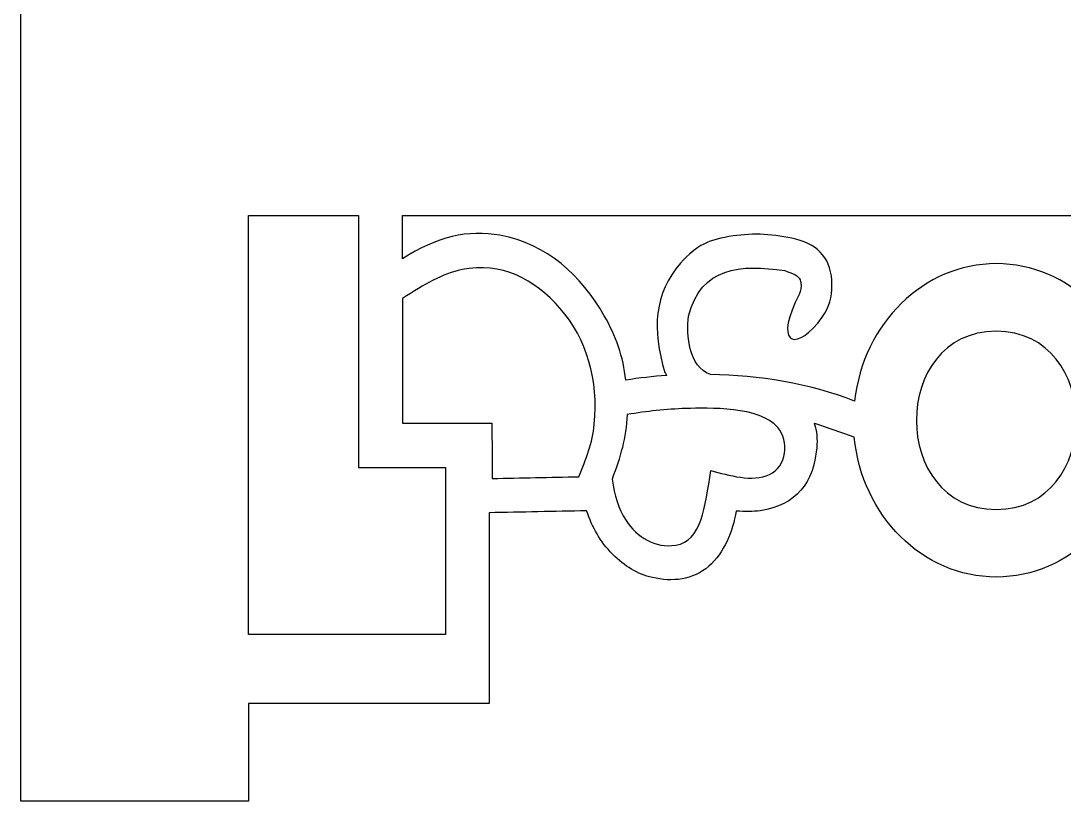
# Model space of a CAD drawing. Header units: centimetres. Extents: x -9.3 to 7.4, y -14.2 to 13.8.
# Drawn here: x -9.303 to -5.216, y -14.172 to -11.118 of the extents above; entities that cross this region are included whole.
import ezdxf

# ---------------------------------------------------------------- set-up
doc = ezdxf.new("R2010")
doc.units = ezdxf.units.CM
doc.header["$MEASUREMENT"] = 0
doc.layers.add('layer 1', color=7, linetype='Continuous')

msp = doc.modelspace()

# ---------------------------------------------------------------- linework, layer by layer
at = {"layer": 'layer 1', "color": 177}
msp.add_open_spline([(-1.66087, 13.84713), (-4.20808, 13.84713), (-6.7553, 13.84713), (-9.30251, 13.84713), (-9.30251, 13.84713), (-9.30251, 5.33379), (-9.30251, -3.17955), (-9.30251, -11.69289), (-9.30251, -11.69289), (-9.30248, -11.69289), (-9.30246, -11.69289), (-9.30244, -11.69289), (-9.30244, -11.69289), (-9.30244, -12.51932), (-9.30244, -13.34575), (-9.30244, -14.17218), (-9.30244, -14.17218), (-9.00527, -14.17218), (-8.7081, -14.17218), (-8.41092, -14.17218), (-8.41092, -14.17218), (-8.41092, -14.04482), (-8.41092, -13.91746), (-8.41092, -13.79009), (-8.41092, -13.79009), (-8.09658, -13.79009), (-7.78223, -13.79009), (-7.46788, -13.79009), (-7.46788, -13.79009), (-7.46788, -13.54122), (-7.46788, -13.29235), (-7.46788, -13.04347), (-7.46788, -13.04347), (-7.34071, -13.04094), (-7.21354, -13.0384), (-7.08637, -13.03586), (-7.08637, -13.03586), (-7.06378, -13.10026), (-7.03419, -13.1561), (-6.98505, -13.20539), (-6.98505, -13.20539), (-6.93693, -13.25366), (-6.88721, -13.28349), (-6.82881, -13.29707), (-6.82881, -13.29707), (-6.75152, -13.31504), (-6.66989, -13.30722), (-6.60784, -13.25309), (-6.60784, -13.25309), (-6.5478, -13.20069), (-6.51316, -13.11678), (-6.50071, -13.03673), (-6.50071, -13.03673), (-6.46518, -13.04032), (-6.43496, -13.03949), (-6.40646, -13.03541), (-6.40646, -13.03541), (-6.26424, -13.01506), (-6.19706, -12.92507), (-6.18506, -12.78937), (-6.18506, -12.78937), (-6.18211, -12.75611), (-6.18446, -12.72328), (-6.19502, -12.69438), (-6.19502, -12.69438), (-6.19278, -12.69494), (-6.19055, -12.6955), (-6.18832, -12.69605), (-6.18832, -12.69605), (-6.13812, -12.71341), (-6.08794, -12.73076), (-6.03775, -12.74811), (-6.03775, -12.74811), (-6.00764, -13.05564), (-5.77016, -13.29507), (-5.48166, -13.29507), (-5.48166, -13.29507), (-5.19316, -13.29507), (-4.95568, -13.05564), (-4.92556, -12.74811), (-4.92556, -12.74811), (-4.87538, -12.73076), (-4.82519, -12.71341), (-4.77501, -12.69605), (-4.77501, -12.69605), (-4.77277, -12.6955), (-4.77053, -12.69494), (-4.76831, -12.69438), (-4.76831, -12.69438), (-4.77887, -12.72328), (-4.78121, -12.75611), (-4.77827, -12.78937), (-4.77827, -12.78937), (-4.76626, -12.92507), (-4.69908, -13.01506), (-4.55686, -13.03541), (-4.55686, -13.03541), (-4.52836, -13.03949), (-4.49814, -13.04032), (-4.46261, -13.03673), (-4.46261, -13.03673), (-4.45017, -13.11678), (-4.41552, -13.20069), (-4.35547, -13.25309), (-4.35547, -13.25309), (-4.29342, -13.30722), (-4.2118, -13.31504), (-4.1345, -13.29707), (-4.1345, -13.29707), (-4.07611, -13.28349), (-4.02638, -13.25366), (-3.97827, -13.20539), (-3.97827, -13.20539), (-3.92913, -13.1561), (-3.89954, -13.10026), (-3.87695, -13.03586), (-3.87695, -13.03586), (-3.74978, -13.0384), (-3.62261, -13.04094), (-3.49544, -13.04347), (-3.49544, -13.04347), (-3.49544, -13.29235), (-3.49544, -13.54122), (-3.49544, -13.79009), (-3.49544, -13.79009), (-3.18109, -13.79009), (-2.86674, -13.79009), (-2.5524, -13.79009), (-2.5524, -13.79009), (-2.5524, -13.91746), (-2.5524, -14.04482), (-2.5524, -14.17218), (-2.5524, -14.17218), (-2.25523, -14.17218), (-1.95805, -14.17218), (-1.66087, -14.17218), (-1.66087, -14.17218), (-1.66087, -13.34575), (-1.66087, -12.51932), (-1.66087, -11.69289), (-1.66087, -11.69289), (-1.66087, -3.17955), (-1.66087, 5.33379), (-1.66087, 13.84713)], degree=3, knots=[0, 0, 0, 0, 0.027027, 0.027027, 0.027027, 0.027027, 0.0540541, 0.0540541, 0.0540541, 0.0540541, 0.0810811, 0.0810811, 0.0810811, 0.0810811, 0.1081081, 0.1081081, 0.1081081, 0.1081081, 0.1351351, 0.1351351, 0.1351351, 0.1351351, 0.1621622, 0.1621622, 0.1621622, 0.1621622, 0.1891892, 0.1891892, 0.1891892, 0.1891892, 0.2162162, 0.2162162, 0.2162162, 0.2162162, 0.2432432, 0.2432432, 0.2432432, 0.2432432, 0.2702703, 0.2702703, 0.2702703, 0.2702703, 0.2972973, 0.2972973, 0.2972973, 0.2972973, 0.3243243, 0.3243243, 0.3243243, 0.3243243, 0.3513514, 0.3513514, 0.3513514, 0.3513514, 0.3783784, 0.3783784, 0.3783784, 0.3783784, 0.4054054, 0.4054054, 0.4054054, 0.4054054, 0.4324324, 0.4324324, 0.4324324, 0.4324324, 0.4594595, 0.4594595, 0.4594595, 0.4594595, 0.4864865, 0.4864865, 0.4864865, 0.4864865, 0.5135135, 0.5135135, 0.5135135, 0.5135135, 0.5405405, 0.5405405, 0.5405405, 0.5405405, 0.5675676, 0.5675676, 0.5675676, 0.5675676, 0.5945946, 0.5945946, 0.5945946, 0.5945946, 0.6216216, 0.6216216, 0.6216216, 0.6216216, 0.6486486, 0.6486486, 0.6486486, 0.6486486, 0.6756757, 0.6756757, 0.6756757, 0.6756757, 0.7027027, 0.7027027, 0.7027027, 0.7027027, 0.7297297, 0.7297297, 0.7297297, 0.7297297, 0.7567568, 0.7567568, 0.7567568, 0.7567568, 0.7837838, 0.7837838, 0.7837838, 0.7837838, 0.8108108, 0.8108108, 0.8108108, 0.8108108, 0.8378378, 0.8378378, 0.8378378, 0.8378378, 0.8648649, 0.8648649, 0.8648649, 0.8648649, 0.8918919, 0.8918919, 0.8918919, 0.8918919, 0.9189189, 0.9189189, 0.9189189, 0.9189189, 0.9459459, 0.9459459, 0.9459459, 0.9459459, 1, 1, 1, 1], dxfattribs=at)
at = {"layer": 'layer 1', "color": 7}
for points, knots in [([(-7.97942, -11.87969), (-8.12326, -11.87969), (-8.26709, -11.87969), (-8.41092, -11.87969), (-8.41092, -11.87969), (-8.41092, -12.42637), (-8.41092, -12.97305), (-8.41092, -13.51972), (-8.41092, -13.51972), (-8.15386, -13.51972), (-7.89678, -13.51972), (-7.63971, -13.51972), (-7.63971, -13.51972), (-7.63971, -13.30185), (-7.63971, -13.08399), (-7.63971, -12.86612), (-7.63971, -12.86612), (-7.76072, -12.86612), (-7.85818, -12.86612), (-7.97942, -12.86612), (-7.97942, -12.86612), (-7.97942, -12.53731), (-7.97942, -12.20849), (-7.97942, -11.87969)], [0, 0, 0, 0, 0.1428571, 0.1428571, 0.1428571, 0.1428571, 0.2857143, 0.2857143, 0.2857143, 0.2857143, 0.4285714, 0.4285714, 0.4285714, 0.4285714, 0.5714286, 0.5714286, 0.5714286, 0.5714286, 0.7142857, 0.7142857, 0.7142857, 0.7142857, 1, 1, 1, 1]), ([(-5.48166, -11.87969), (-6.25697, -11.87969), (-7.03228, -11.87969), (-7.80758, -11.87969), (-7.80758, -11.87969), (-7.80758, -11.93632), (-7.80758, -11.99297), (-7.80758, -12.0496), (-7.80758, -12.0496), (-7.67501, -11.96313), (-7.55009, -11.93434), (-7.42578, -11.95755), (-7.42578, -11.95755), (-7.24015, -11.9922), (-7.10897, -12.11374), (-7.01704, -12.27268), (-7.01704, -12.27268), (-6.97259, -12.34953), (-6.94189, -12.43376), (-6.9333, -12.52478), (-6.9333, -12.52478), (-6.88009, -12.51589), (-6.82622, -12.50962), (-6.77238, -12.50606), (-6.77238, -12.50606), (-6.7748, -12.5021), (-6.77722, -12.49814), (-6.77964, -12.49418), (-6.77964, -12.49418), (-6.83164, -12.32567), (-6.82118, -12.18519), (-6.71811, -12.06667), (-6.71811, -12.06667), (-6.65593, -11.99517), (-6.60507, -11.97355), (-6.51243, -11.96008), (-6.51243, -11.96008), (-6.43225, -11.94843), (-6.35255, -11.95185), (-6.26662, -11.97304), (-6.26662, -11.97304), (-6.17646, -11.99524), (-6.12462, -12.05325), (-6.12537, -12.1507), (-6.12537, -12.1507), (-6.12578, -12.20266), (-6.13357, -12.23566), (-6.16328, -12.27737), (-6.16328, -12.27737), (-6.2595, -12.41243), (-6.34752, -12.38957), (-6.2688, -12.2207), (-6.2688, -12.2207), (-6.25593, -12.19307), (-6.23802, -12.1637), (-6.25031, -12.13171), (-6.25031, -12.13171), (-6.25676, -12.11488), (-6.27454, -12.10792), (-6.31022, -12.09577), (-6.31022, -12.09577), (-6.48321, -12.0699), (-6.63868, -12.08094), (-6.68711, -12.27386), (-6.68711, -12.27386), (-6.69674, -12.34888), (-6.6862, -12.47304), (-6.60122, -12.502), (-6.60122, -12.502), (-6.41104, -12.50656), (-6.21394, -12.53666), (-6.03672, -12.60617), (-6.03672, -12.60617), (-6.00264, -12.3032), (-5.76717, -12.06844), (-5.48166, -12.06844), (-5.48166, -12.06844), (-5.19614, -12.06844), (-4.96067, -12.3032), (-4.9266, -12.60617), (-4.9266, -12.60617), (-4.74938, -12.53666), (-4.55229, -12.50656), (-4.36209, -12.502), (-4.36209, -12.502), (-4.27712, -12.47304), (-4.26659, -12.34888), (-4.2762, -12.27386), (-4.2762, -12.27386), (-4.32464, -12.08094), (-4.48012, -12.0699), (-4.65309, -12.09577), (-4.65309, -12.09577), (-4.68877, -12.10792), (-4.70655, -12.11488), (-4.71301, -12.13171), (-4.71301, -12.13171), (-4.7253, -12.1637), (-4.70739, -12.19307), (-4.69451, -12.2207), (-4.69451, -12.2207), (-4.61581, -12.38957), (-4.70382, -12.41243), (-4.80004, -12.27737), (-4.80004, -12.27737), (-4.82974, -12.23566), (-4.83754, -12.20266), (-4.83794, -12.1507), (-4.83794, -12.1507), (-4.83871, -12.05325), (-4.78687, -11.99524), (-4.69671, -11.97304), (-4.69671, -11.97304), (-4.61076, -11.95185), (-4.53108, -11.94843), (-4.4509, -11.96008), (-4.4509, -11.96008), (-4.35825, -11.97355), (-4.3074, -11.99517), (-4.24522, -12.06667), (-4.24522, -12.06667), (-4.14213, -12.18519), (-4.13168, -12.32567), (-4.18367, -12.49418), (-4.18367, -12.49418), (-4.1861, -12.49814), (-4.18852, -12.5021), (-4.19094, -12.50606), (-4.19094, -12.50606), (-4.13711, -12.50962), (-4.08322, -12.51589), (-4.03001, -12.52478), (-4.03001, -12.52478), (-4.02144, -12.43376), (-3.99073, -12.34953), (-3.94628, -12.27268), (-3.94628, -12.27268), (-3.85435, -12.11374), (-3.72318, -11.9922), (-3.53755, -11.95755), (-3.53755, -11.95755), (-3.41322, -11.93434), (-3.28832, -11.96313), (-3.15573, -12.0496), (-3.15573, -12.0496), (-3.15573, -11.99297), (-3.15573, -11.93632), (-3.15573, -11.87969), (-3.15573, -11.87969), (-3.93104, -11.87969), (-4.70634, -11.87969), (-5.48166, -11.87969)], [0, 0, 0, 0, 0.025641, 0.025641, 0.025641, 0.025641, 0.0512821, 0.0512821, 0.0512821, 0.0512821, 0.0769231, 0.0769231, 0.0769231, 0.0769231, 0.1025641, 0.1025641, 0.1025641, 0.1025641, 0.1282051, 0.1282051, 0.1282051, 0.1282051, 0.1538462, 0.1538462, 0.1538462, 0.1538462, 0.1794872, 0.1794872, 0.1794872, 0.1794872, 0.2051282, 0.2051282, 0.2051282, 0.2051282, 0.2307692, 0.2307692, 0.2307692, 0.2307692, 0.2564103, 0.2564103, 0.2564103, 0.2564103, 0.2820513, 0.2820513, 0.2820513, 0.2820513, 0.3076923, 0.3076923, 0.3076923, 0.3076923, 0.3333333, 0.3333333, 0.3333333, 0.3333333, 0.3589744, 0.3589744, 0.3589744, 0.3589744, 0.3846154, 0.3846154, 0.3846154, 0.3846154, 0.4102564, 0.4102564, 0.4102564, 0.4102564, 0.4358974, 0.4358974, 0.4358974, 0.4358974, 0.4615385, 0.4615385, 0.4615385, 0.4615385, 0.4871795, 0.4871795, 0.4871795, 0.4871795, 0.5128205, 0.5128205, 0.5128205, 0.5128205, 0.5384615, 0.5384615, 0.5384615, 0.5384615, 0.5641026, 0.5641026, 0.5641026, 0.5641026, 0.5897436, 0.5897436, 0.5897436, 0.5897436, 0.6153846, 0.6153846, 0.6153846, 0.6153846, 0.6410256, 0.6410256, 0.6410256, 0.6410256, 0.6666667, 0.6666667, 0.6666667, 0.6666667, 0.6923077, 0.6923077, 0.6923077, 0.6923077, 0.7179487, 0.7179487, 0.7179487, 0.7179487, 0.7435897, 0.7435897, 0.7435897, 0.7435897, 0.7692308, 0.7692308, 0.7692308, 0.7692308, 0.7948718, 0.7948718, 0.7948718, 0.7948718, 0.8205128, 0.8205128, 0.8205128, 0.8205128, 0.8461538, 0.8461538, 0.8461538, 0.8461538, 0.8717949, 0.8717949, 0.8717949, 0.8717949, 0.8974359, 0.8974359, 0.8974359, 0.8974359, 0.9230769, 0.9230769, 0.9230769, 0.9230769, 0.9487179, 0.9487179, 0.9487179, 0.9487179, 1, 1, 1, 1]), ([(-7.45758, -12.6928), (-7.57424, -12.6928), (-7.69092, -12.6928), (-7.80758, -12.6928), (-7.80758, -12.6928), (-7.80758, -12.53034), (-7.80758, -12.36789), (-7.80758, -12.20543), (-7.80758, -12.20543), (-7.72068, -12.14876), (-7.65173, -12.10769), (-7.57449, -12.09179), (-7.57449, -12.09179), (-7.42126, -12.06024), (-7.29063, -12.1287), (-7.19067, -12.2425), (-7.19067, -12.2425), (-7.08393, -12.36404), (-7.03943, -12.52542), (-7.05617, -12.69641), (-7.05617, -12.69641), (-7.06365, -12.77264), (-7.08856, -12.83192), (-7.11667, -12.90255), (-7.11667, -12.90255), (-7.2297, -12.9048), (-7.34271, -12.90705), (-7.45574, -12.90932), (-7.45574, -12.90932), (-7.45635, -12.83715), (-7.45697, -12.76498), (-7.45758, -12.6928)], [0, 0, 0, 0, 0.1111111, 0.1111111, 0.1111111, 0.1111111, 0.2222222, 0.2222222, 0.2222222, 0.2222222, 0.3333333, 0.3333333, 0.3333333, 0.3333333, 0.4444444, 0.4444444, 0.4444444, 0.4444444, 0.5555556, 0.5555556, 0.5555556, 0.5555556, 0.6666667, 0.6666667, 0.6666667, 0.6666667, 0.7777778, 0.7777778, 0.7777778, 0.7777778, 1, 1, 1, 1]), ([(-5.48166, -12.33312), (-5.06441, -12.33312), (-5.06441, -13.03038), (-5.48166, -13.03038), (-5.48166, -13.03038), (-5.89891, -13.03038), (-5.89891, -12.33312), (-5.48166, -12.33312)], [0, 0, 0, 0, 0.3333333, 0.3333333, 0.3333333, 0.3333333, 1, 1, 1, 1]), ([(-6.36987, -12.894), (-6.43749, -12.92522), (-6.5297, -12.89635), (-6.59994, -12.87848), (-6.59994, -12.87848), (-6.62231, -13.02325), (-6.63721, -13.15465), (-6.73693, -13.17024), (-6.73693, -13.17024), (-6.81903, -13.18309), (-6.8887, -13.13919), (-6.93193, -13.07342), (-6.93193, -13.07342), (-6.9624, -13.02709), (-6.97612, -12.97589), (-6.9869, -12.91137), (-6.9869, -12.91137), (-6.95321, -12.82673), (-6.9325, -12.75026), (-6.92745, -12.65903), (-6.92745, -12.65903), (-6.85197, -12.6462), (-6.77493, -12.63784), (-6.69804, -12.63547), (-6.69804, -12.63547), (-6.60845, -12.63272), (-6.40766, -12.62672), (-6.33743, -12.70984), (-6.33743, -12.70984), (-6.29231, -12.76325), (-6.30256, -12.86294), (-6.36987, -12.894)], [0, 0, 0, 0, 0.1111111, 0.1111111, 0.1111111, 0.1111111, 0.2222222, 0.2222222, 0.2222222, 0.2222222, 0.3333333, 0.3333333, 0.3333333, 0.3333333, 0.4444444, 0.4444444, 0.4444444, 0.4444444, 0.5555556, 0.5555556, 0.5555556, 0.5555556, 0.6666667, 0.6666667, 0.6666667, 0.6666667, 0.7777778, 0.7777778, 0.7777778, 0.7777778, 1, 1, 1, 1])]:
    msp.add_open_spline(points, degree=3, knots=knots, dxfattribs=at)

doc.saveas('drawing.dxf')
